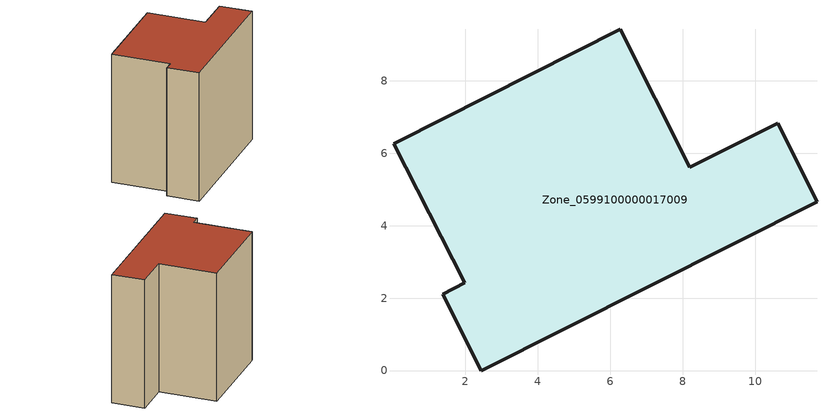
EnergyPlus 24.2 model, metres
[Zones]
Zone_0599100000017009
 floor ground (C_G): 10.62,6.83 11.71,4.66 2.44,0 1.37,2.11 1.98,2.42 0.01,6.26 0.13,6.32 6.27,9.42 8.2,5.62 z2.99
 wall outside (C_F): 1.37,2.11 2.44,0 11.71,4.66 10.62,6.83 8.2,5.62 6.27,9.42 0.13,6.32 0.01,6.26 1.98,2.42 1.37,2.11 z2.99:12.76
 roof outside (C_R): 6.27,9.42 0.13,6.32 0.01,6.26 1.98,2.42 1.37,2.11 2.44,0 11.71,4.66 10.62,6.83 8.2,5.62 z12.76
[BUILDING]
Pand.0599100000017009: North Axis=0; Terrain=City; Loads Convergence Tolerance Value=0.04; Temperature Convergence Tolerance Value=0.4; Solar Distribution=FullExterior; Maximum Number of Warmup Days=25; Minimum Number of Warmup Days=1
[Site:Location]
Rotterdam.The.Hague.AP_ZH_NLD Design_Conditions: Latitude=51.96; Longitude=4.45; Time Zone=1; Elevation=-4.5
[SITE:GROUNDTEMPERATURE:BUILDINGSURFACE]
18, 18, 18, 18, 18, 18, 18, 18, 18, 18, 18, 18
[MATERIAL] Thermal Absorptance=0.9; Solar Absorptance=0.7; Visible Absorptance=0.7
Name | Roughness | Thickness | Conductivity | Density | Specific Heat
G.TI.1946 | MediumSmooth | 0.15 | 1 | 540 | 1210
F.TI.1946 | Rough | 0.3 | 0.857143 | 1920 | 840
R.TI.1946 | MediumRough | 0.2 | 0.1 | 1500 | 1000
[CONSTRUCTION]
C_G: G.TI.1946
C_F: F.TI.1946
C_R: R.TI.1946
[ZONE]
Zone_0599100000017009: Type=1; Multiplier=1; Ceiling Height=Autocalculate; Volume=Autocalculate; Floor Area=autocalculate; Part of Total Floor Area=Yes
[ZONEINFILTRATION:DESIGNFLOWRATE]
Infil_Zone_0599100000017009: Zone or ZoneList or Space or SpaceList=Zone_0599100000017009; Schedule=AlwaysOn; Design Flow Rate Calculation Method=Flow/Area; Flow Rate per Floor Area=0.003; Constant Term Coefficient=1; Temperature Term Coefficient=0; Velocity Term Coefficient=0; Velocity Squared Term Coefficient=0
[HVACTEMPLATE:ZONE:IDEALLOADSAIRSYSTEM]
Zone_0599100000017009: Maximum Heating Supply Air Temperature=50; Minimum Cooling Supply Air Temperature=13; Maximum Heating Supply Air Humidity Ratio=0.0156; Minimum Cooling Supply Air Humidity Ratio=0.0077; Heating Limit=NoLimit; Cooling Limit=NoLimit; Dehumidification Control Type=ConstantSensibleHeatRatio; Cooling Sensible Heat Ratio=0.7; Dehumidification Setpoint=60; Humidification Control Type=None; Humidification Setpoint=30; Outdoor Air Method=None; Outdoor Air Flow Rate per Person=0.00944; Outdoor Air Flow Rate per Zone Floor Area=0; Outdoor Air Flow Rate per Zone=0; Demand Controlled Ventilation Type=None; Outdoor Air Economizer Type=NoEconomizer; Heat Recovery Type=None; Sensible Heat Recovery Effectiveness=0.7; Latent Heat Recovery Effectiveness=0.65
[ZONECONTROL:THERMOSTAT]
ThermostatControl_Zone_0599100000017009: Zone or ZoneList=Zone_0599100000017009; Control Type Schedule=DualSetpointControlType; Control 1=Thermostat_Zone_0599100000017009; Temperature Difference Between Cutout And Setpoint=0
[THERMOSTATSETPOINT:DUALSETPOINT]
Thermostat_Zone_0599100000017009: Heating Setpoint Temperature Schedule=HeatingSetpoint_Zone_0599100000017009; Cooling Setpoint Temperature Schedule=CoolingSetpoint_Zone_0599100000017009
[SCHEDULE:COMPACT]
HeatingSetpoint_Zone_0599100000017009: Through: 12/31, For: AllDays, Until: 24:00, 21
CoolingSetpoint_Zone_0599100000017009: Through: 12/31, For: AllDays, Until: 24:00, 24
DualSetpointControlType: Through: 12/31, For: AllDays, Until: 24:00, 4
AlwaysOn: Through: 12/31, For: AllDays, Until: 24:00, 1
